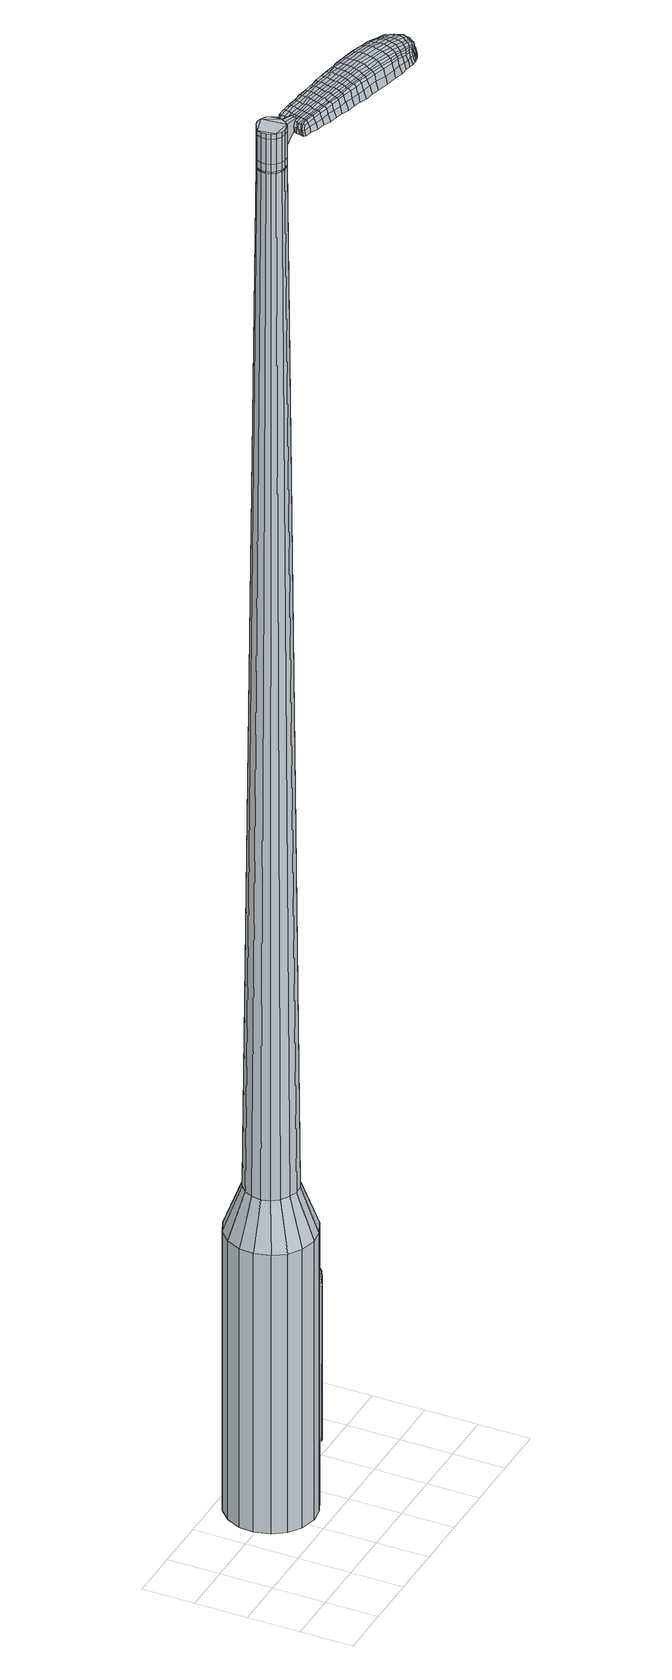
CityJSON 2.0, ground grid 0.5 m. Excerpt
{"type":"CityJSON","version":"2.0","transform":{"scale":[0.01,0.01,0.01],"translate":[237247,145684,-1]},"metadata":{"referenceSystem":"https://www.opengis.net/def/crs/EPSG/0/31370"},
"CityObjects":{
"object1":{"type":"GenericCityObject","attributes":{"cluster":717,"mean_distance_to_centroid":0.163,"new_centroid_x":237248.1,"new_centroid_y":145685.04,"mean_distance_to_camera":21.87,"H1":7.62,"H2":7.63,"Z_final":117.32,"cluster2":-1,"proj_x":237247.16,"proj_y":145688.58,"id_line":38263,"bearing_l":75.04,"distance":3.66,"orientation":"right","G_obj":345.04},"geometry":[{"type":"MultiSurface","lod":"2","boundaries":[[[0,1,2,3]],[[1,4,5,2]],[[4,6,7,5]],[[6,8,9,7]],[[8,10,11,9]],[[10,12,13,11]],[[12,14,15,13]],[[14,16,17,15]],[[16,18,19,17]],[[18,20,21,19]],[[20,22,23,21]],[[22,24,25,23]],[[24,26,27,25]],[[26,28,29,27]],[[28,30,31,29]],[[30,32,33,31]],[[32,34,35,33]],[[34,0,3,35]],[[36,37,38,39]],[[38,40,41,42]],[[41,43,42]],[[42,44,45,46]],[[45,47,46]],[[46,48,49,50]],[[49,51,50]],[[42,46,50,38]],[[50,52,39,38]],[[53,36,39]],[[2,5,7,35]],[[7,9,11,15]],[[11,13,15]],[[15,17,19,23]],[[19,21,23]],[[23,25,27,31]],[[27,29,31]],[[15,23,31,7]],[[31,33,35,7]],[[3,2,35]],[[1,0,54,55]],[[0,34,56,54]],[[34,32,57,56]],[[32,30,58,57]],[[30,28,59,58]],[[28,26,60,59]],[[26,24,61,60]],[[24,22,62,61]],[[22,20,63,62]],[[20,18,64,63]],[[18,16,65,64]],[[16,14,66,65]],[[14,12,67,66]],[[12,10,68,67]],[[10,8,69,68]],[[8,6,70,69]],[[6,4,71,70]],[[4,1,55,71]],[[55,54,72,73]],[[54,56,74,72]],[[56,57,75,74]],[[57,58,76,75]],[[58,59,77,76]],[[59,60,78,77]],[[60,61,79,78]],[[61,62,80,79]],[[62,63,81,80]],[[63,64,82,81]],[[64,65,83,82]],[[65,66,84,83]],[[66,67,85,84]],[[67,68,86,85]],[[68,69,87,86]],[[69,70,88,87]],[[70,71,89,88]],[[71,55,73,89]],[[72,90,91,73]],[[92,93,90,72]],[[75,94,93,92]],[[95,96,94,75]],[[97,98,96,95]],[[99,100,98,97]],[[79,101,100,99]],[[80,102,101,79]],[[103,104,102,80]],[[105,106,104,103]],[[83,107,106,105]],[[108,109,107,83]],[[85,110,109,108]],[[111,112,110,85]],[[113,114,112,111]],[[115,116,114,113]],[[117,118,116,115]],[[73,91,118,117]],[[119,120,121,122]],[[123,119,122,124]],[[125,123,124,126]],[[127,125,126,128]],[[129,127,128,130]],[[131,129,130,132]],[[133,131,132,134]],[[135,133,134,136]],[[137,135,136,138]],[[139,137,138,140]],[[141,139,140,142]],[[143,141,142,144]],[[145,143,144,146]],[[147,145,146,148]],[[149,147,148,150]],[[151,149,150,152]],[[74,92,72]],[[74,75,92]],[[76,95,75]],[[76,77,97,95]],[[77,78,99,97]],[[78,79,99]],[[81,103,80]],[[81,82,105,103]],[[82,83,105]],[[84,108,83]],[[84,85,108]],[[86,111,85]],[[86,87,113,111]],[[87,88,115,113]],[[88,89,117,115]],[[89,73,117]],[[153,118,91]],[[153,154,116,118]],[[154,155,114,116]],[[155,156,112,114]],[[156,110,112]],[[157,109,110]],[[157,107,109]],[[158,106,107]],[[158,159,104,106]],[[159,102,104]],[[160,100,101]],[[160,161,98,100]],[[161,162,96,98]],[[162,94,96]],[[163,93,94]],[[163,90,93]],[[39,52,151,164]],[[91,90,165,152]],[[53,39,164,120]],[[90,163,121,165]],[[36,53,120,119]],[[163,94,122,121]],[[37,36,119,123]],[[94,162,124,122]],[[38,37,123,125]],[[162,161,126,124]],[[40,38,125,127]],[[161,160,128,126]],[[41,40,127,129]],[[160,101,130,128]],[[43,41,129,131]],[[101,102,132,130]],[[42,43,131,133]],[[102,159,134,132]],[[44,42,133,135]],[[159,158,136,134]],[[45,44,135,137]],[[158,107,138,136]],[[47,45,137,139]],[[107,157,140,138]],[[46,47,139,141]],[[157,110,142,140]],[[48,46,141,143]],[[110,156,144,142]],[[49,48,143,145]],[[156,155,146,144]],[[51,49,145,147]],[[155,154,148,146]],[[50,51,147,149]],[[154,153,150,148]],[[52,50,149,151]],[[153,91,152,150]],[[151,152,166,167]],[[152,165,168,166]],[[165,121,169,168]],[[121,120,170,169]],[[120,164,171,170]],[[164,151,167,171]],[[172,173,174,175]],[[176,172,175,177]],[[172,176,178,179]],[[173,172,179,180]],[[181,182,183,184]],[[185,181,184,186]],[[181,185,187,188]],[[182,181,188,189]],[[190,191,192,193]],[[194,190,193,195]],[[190,194,196,197]],[[191,190,197,198]],[[199,200,201,202]],[[203,199,202,204]],[[199,203,205,206]],[[200,199,206,207]],[[208,209,210,211]],[[212,208,211,213]],[[208,212,214,215]],[[209,208,215,216]],[[217,218,219,220]],[[221,217,220,222]],[[217,221,223,224]],[[218,217,224,225]],[[226,227,228,229]],[[218,226,229,219]],[[226,218,225,230]],[[227,226,230,231]],[[232,233,234,235]],[[227,232,235,228]],[[232,227,231,236]],[[233,232,236,237]],[[238,176,177,239]],[[233,238,239,234]],[[238,233,237,240]],[[176,238,240,178]],[[241,242,243,244]],[[245,241,244,246]],[[241,245,247,248]],[[242,241,248,249]],[[250,251,252,253]],[[242,250,253,243]],[[250,242,249,254]],[[251,250,254,255]],[[256,257,258,259]],[[251,256,259,252]],[[256,251,255,260]],[[257,256,260,261]],[[262,263,264,265]],[[257,262,265,258]],[[262,257,261,266]],[[263,262,266,267]],[[268,173,180,269]],[[263,268,269,264]],[[268,263,267,270]],[[173,268,270,174]],[[271,272,273,274]],[[275,271,274,276]],[[271,275,277,278]],[[272,271,278,279]],[[280,281,282,283]],[[272,280,283,273]],[[280,272,279,284]],[[281,280,284,285]],[[286,287,288,289]],[[281,286,289,282]],[[286,281,285,290]],[[287,286,290,291]],[[292,185,186,293]],[[287,292,293,288]],[[292,287,291,294]],[[185,292,294,187]],[[295,296,297,298]],[[299,295,298,300]],[[295,299,301,302]],[[296,295,302,303]],[[304,305,306,307]],[[296,304,307,297]],[[304,296,303,308]],[[305,304,308,309]],[[310,311,312,313]],[[305,310,313,306]],[[310,305,309,314]],[[311,310,314,315]],[[316,317,318,319]],[[311,316,319,312]],[[316,311,315,320]],[[317,316,320,321]],[[322,182,189,323]],[[317,322,323,318]],[[322,317,321,324]],[[182,322,324,183]],[[325,211,210,326]],[[327,325,326,328]],[[325,327,329,330]],[[211,325,330,213]],[[331,327,328,332]],[[333,331,332,334]],[[331,333,335,336]],[[327,331,336,329]],[[337,333,334,338]],[[339,337,338,340]],[[337,339,341,342]],[[333,337,342,335]],[[343,339,340,344]],[[345,343,344,346]],[[343,345,347,348]],[[339,343,348,341]],[[349,345,346,350]],[[200,349,350,201]],[[349,200,207,351]],[[345,349,351,347]],[[352,353,198,197]],[[354,352,197,196]],[[352,354,355,356]],[[353,352,356,357]],[[358,359,357,356]],[[360,358,356,355]],[[358,360,361,362]],[[359,358,362,363]],[[364,365,363,362]],[[366,364,362,361]],[[364,366,367,368]],[[365,364,368,369]],[[370,371,369,368]],[[372,370,368,367]],[[370,372,205,203]],[[371,370,203,204]],[[373,374,375,376]],[[275,373,376,277]],[[373,275,276,377]],[[374,373,377,378]],[[379,194,195,380]],[[374,379,380,375]],[[379,374,378,381]],[[194,379,381,196]],[[382,383,384,385]],[[221,382,385,223]],[[382,221,222,386]],[[383,382,386,387]],[[388,389,390,391]],[[383,388,391,384]],[[388,383,387,392]],[[389,388,392,393]],[[394,191,198,395]],[[389,394,395,390]],[[394,389,393,396]],[[191,394,396,192]],[[397,398,399,400]],[[179,397,400,180]],[[397,179,178,401]],[[398,397,401,402]],[[403,404,405,406]],[[398,403,406,399]],[[403,398,402,407]],[[404,403,407,408]],[[409,202,201,410]],[[404,409,410,405]],[[409,404,408,411]],[[202,409,411,204]],[[412,413,414,415]],[[184,412,415,186]],[[412,184,183,416]],[[413,412,416,417]],[[418,206,205,419]],[[413,418,419,414]],[[418,413,417,420]],[[206,418,420,207]],[[421,422,423,424]],[[299,421,424,301]],[[421,299,300,425]],[[422,421,425,426]],[[427,212,213,428]],[[422,427,428,423]],[[427,422,426,429]],[[212,427,429,214]],[[430,431,432,433]],[[245,430,433,247]],[[430,245,246,434]],[[431,430,434,435]],[[436,437,438,439]],[[431,436,439,432]],[[436,431,435,440]],[[437,436,440,441]],[[442,209,216,443]],[[437,442,443,438]],[[442,437,441,444]],[[209,442,444,210]],[[445,446,435,434]],[[244,445,434,246]],[[445,244,243,447]],[[446,445,447,448]],[[449,450,441,440]],[[446,449,440,435]],[[449,446,448,451]],[[450,449,451,452]],[[453,326,210,444]],[[450,453,444,441]],[[453,450,452,454]],[[326,453,454,328]],[[455,456,457,458]],[[302,455,458,303]],[[455,302,301,424]],[[456,455,424,423]],[[459,330,329,460]],[[456,459,460,457]],[[459,456,423,428]],[[330,459,428,213]],[[461,462,448,447]],[[253,461,447,243]],[[461,253,252,463]],[[462,461,463,464]],[[465,466,452,451]],[[462,465,451,448]],[[465,462,464,467]],[[466,465,467,468]],[[469,332,328,454]],[[466,469,454,452]],[[469,466,468,470]],[[332,469,470,334]],[[471,472,473,474]],[[308,471,474,309]],[[471,308,303,458]],[[472,471,458,457]],[[475,336,335,476]],[[472,475,476,473]],[[475,472,457,460]],[[336,475,460,329]],[[477,478,464,463]],[[259,477,463,252]],[[477,259,258,479]],[[478,477,479,480]],[[481,482,468,467]],[[478,481,467,464]],[[481,478,480,483]],[[482,481,483,484]],[[485,338,334,470]],[[482,485,470,468]],[[485,482,484,486]],[[338,485,486,340]],[[487,488,489,490]],[[314,487,490,315]],[[487,314,309,474]],[[488,487,474,473]],[[491,342,341,492]],[[488,491,492,489]],[[491,488,473,476]],[[342,491,476,335]],[[493,494,480,479]],[[265,493,479,258]],[[493,265,264,495]],[[494,493,495,496]],[[497,498,484,483]],[[494,497,483,480]],[[497,494,496,499]],[[498,497,499,500]],[[501,344,340,486]],[[498,501,486,484]],[[501,498,500,502]],[[344,501,502,346]],[[503,504,505,506]],[[320,503,506,321]],[[503,320,315,490]],[[504,503,490,489]],[[507,348,347,508]],[[504,507,508,505]],[[507,504,489,492]],[[348,507,492,341]],[[509,510,496,495]],[[269,509,495,264]],[[509,269,180,400]],[[510,509,400,399]],[[511,512,500,499]],[[510,511,499,496]],[[511,510,399,406]],[[512,511,406,405]],[[513,350,346,502]],[[512,513,502,500]],[[513,512,405,410]],[[350,513,410,201]],[[514,515,417,416]],[[324,514,416,183]],[[514,324,321,506]],[[515,514,506,505]],[[516,351,207,420]],[[515,516,420,417]],[[516,515,505,508]],[[351,516,508,347]],[[517,518,378,377]],[[274,517,377,276]],[[517,274,273,519]],[[518,517,519,520]],[[521,354,196,381]],[[518,521,381,378]],[[521,518,520,522]],[[354,521,522,355]],[[523,524,525,526]],[[224,523,526,225]],[[523,224,223,385]],[[524,523,385,384]],[[527,528,529,530]],[[524,527,530,525]],[[527,524,384,391]],[[528,527,391,390]],[[531,353,357,532]],[[528,531,532,529]],[[531,528,390,395]],[[353,531,395,198]],[[533,534,520,519]],[[283,533,519,273]],[[533,283,282,535]],[[534,533,535,536]],[[537,360,355,522]],[[534,537,522,520]],[[537,534,536,538]],[[360,537,538,361]],[[539,540,541,542]],[[230,539,542,231]],[[539,230,225,526]],[[540,539,526,525]],[[543,544,545,546]],[[540,543,546,541]],[[543,540,525,530]],[[544,543,530,529]],[[547,359,363,548]],[[544,547,548,545]],[[547,544,529,532]],[[359,547,532,357]],[[549,550,536,535]],[[289,549,535,282]],[[549,289,288,551]],[[550,549,551,552]],[[553,366,361,538]],[[550,553,538,536]],[[553,550,552,554]],[[366,553,554,367]],[[555,556,557,558]],[[236,555,558,237]],[[555,236,231,542]],[[556,555,542,541]],[[559,560,561,562]],[[556,559,562,557]],[[559,556,541,546]],[[560,559,546,545]],[[563,365,369,564]],[[560,563,564,561]],[[563,560,545,548]],[[365,563,548,363]],[[565,566,552,551]],[[293,565,551,288]],[[565,293,186,415]],[[566,565,415,414]],[[567,372,367,554]],[[566,567,554,552]],[[567,566,414,419]],[[372,567,419,205]],[[568,569,402,401]],[[240,568,401,178]],[[568,240,237,558]],[[569,568,558,557]],[[570,571,408,407]],[[569,570,407,402]],[[570,569,557,562]],[[571,570,562,561]],[[572,371,204,411]],[[571,572,411,408]],[[572,571,561,564]],[[371,572,564,369]],[[573,574,575,576]],[[576,575,577,578]],[[579,577,575,580]],[[580,575,574,581]],[[582,583,584,585]],[[585,584,586,587]],[[588,586,584,589]],[[589,584,583,590]],[[591,592,593,594]],[[594,593,595,596]],[[597,595,593,598]],[[598,593,592,599]],[[600,601,602,603]],[[603,602,604,605]],[[606,604,602,607]],[[607,602,601,608]],[[609,610,611,612]],[[612,611,613,614]],[[615,613,611,616]],[[616,611,610,617]],[[618,619,620,621]],[[621,620,622,623]],[[624,622,620,625]],[[625,620,619,626]],[[627,628,629,630]],[[630,629,619,618]],[[626,619,629,631]],[[631,629,628,632]],[[633,634,635,636]],[[636,635,628,627]],[[632,628,635,637]],[[637,635,634,638]],[[578,577,639,640]],[[640,639,634,633]],[[638,634,639,641]],[[641,639,577,579]],[[642,643,644,645]],[[645,644,646,647]],[[648,646,644,649]],[[649,644,643,650]],[[651,652,653,654]],[[654,653,643,642]],[[650,643,653,655]],[[655,653,652,656]],[[657,658,659,660]],[[660,659,652,651]],[[656,652,659,661]],[[661,659,658,662]],[[663,664,665,666]],[[666,665,658,657]],[[662,658,665,667]],[[667,665,664,668]],[[581,574,669,670]],[[670,669,664,663]],[[668,664,669,671]],[[671,669,574,573]],[[672,673,674,675]],[[675,674,676,677]],[[678,676,674,679]],[[679,674,673,680]],[[681,682,683,684]],[[684,683,673,672]],[[680,673,683,685]],[[685,683,682,686]],[[687,688,689,690]],[[690,689,682,681]],[[686,682,689,691]],[[691,689,688,692]],[[587,586,693,694]],[[694,693,688,687]],[[692,688,693,695]],[[695,693,586,588]],[[696,697,698,699]],[[699,698,700,701]],[[702,700,698,703]],[[703,698,697,704]],[[705,706,707,708]],[[708,707,697,696]],[[704,697,707,709]],[[709,707,706,710]],[[711,712,713,714]],[[714,713,706,705]],[[710,706,713,715]],[[715,713,712,716]],[[717,718,719,720]],[[720,719,712,711]],[[716,712,719,721]],[[721,719,718,722]],[[590,583,723,724]],[[724,723,718,717]],[[722,718,723,725]],[[725,723,583,582]],[[609,612,726,727]],[[727,726,728,729]],[[730,728,726,731]],[[731,726,612,614]],[[729,728,732,733]],[[733,732,734,735]],[[736,734,732,737]],[[737,732,728,730]],[[735,734,738,739]],[[739,738,740,741]],[[742,740,738,743]],[[743,738,734,736]],[[741,740,744,745]],[[745,744,746,747]],[[748,746,744,749]],[[749,744,740,742]],[[747,746,750,751]],[[751,750,601,600]],[[608,601,750,752]],[[752,750,746,748]],[[599,753,754,598]],[[598,754,755,597]],[[756,755,754,757]],[[757,754,753,758]],[[758,759,760,757]],[[757,760,761,756]],[[762,761,760,763]],[[763,760,759,764]],[[764,765,766,763]],[[763,766,767,762]],[[768,767,766,769]],[[769,766,765,770]],[[770,771,772,769]],[[769,772,773,768]],[[606,773,772,604]],[[604,772,771,605]],[[774,775,776,777]],[[777,776,676,678]],[[677,676,776,778]],[[778,776,775,779]],[[596,595,780,781]],[[781,780,775,774]],[[779,775,780,782]],[[782,780,595,597]],[[783,784,785,786]],[[786,785,622,624]],[[623,622,785,787]],[[787,785,784,788]],[[789,790,791,792]],[[792,791,784,783]],[[788,784,791,793]],[[793,791,790,794]],[[599,592,795,796]],[[796,795,790,789]],[[794,790,795,797]],[[797,795,592,591]],[[798,799,800,801]],[[801,800,580,581]],[[579,580,800,802]],[[802,800,799,803]],[[804,805,806,807]],[[807,806,799,798]],[[803,799,806,808]],[[808,806,805,809]],[[600,603,810,811]],[[811,810,805,804]],[[809,805,810,812]],[[812,810,603,605]],[[813,814,815,816]],[[816,815,585,587]],[[582,585,815,817]],[[817,815,814,818]],[[606,607,819,820]],[[820,819,814,813]],[[818,814,819,821]],[[821,819,607,608]],[[822,823,700,824]],[[824,700,702]],[[701,700,823,825]],[[614,613,826,827]],[[827,826,823,822]],[[825,823,826,828]],[[828,826,613,615]],[[829,830,831,648]],[[831,646,648]],[[647,646,831,832]],[[832,831,830,833]],[[834,835,836,837]],[[837,836,830,829]],[[833,830,836,838]],[[838,836,835,839]],[[617,610,840,841]],[[841,840,835,834]],[[839,835,840,842]],[[842,840,610,609]],[[833,843,844,832]],[[832,844,645,647]],[[642,645,844,845]],[[845,844,843,846]],[[839,847,848,838]],[[838,848,843,833]],[[846,843,848,849]],[[849,848,847,850]],[[609,727,851,842]],[[842,851,847,839]],[[850,847,851,852]],[[852,851,727,729]],[[853,854,855,856]],[[856,855,703,704]],[[702,703,855,824]],[[824,855,854,822]],[[730,731,857,858]],[[858,857,854,853]],[[822,854,857,827]],[[827,857,731,614]],[[846,859,860,845]],[[845,860,654,642]],[[651,654,860,861]],[[861,860,859,862]],[[850,863,864,849]],[[849,864,859,846]],[[862,859,864,865]],[[865,864,863,866]],[[729,733,867,852]],[[852,867,863,850]],[[866,863,867,868]],[[868,867,733,735]],[[869,870,871,872]],[[872,871,709,710]],[[704,709,871,856]],[[856,871,870,853]],[[736,737,873,874]],[[874,873,870,869]],[[853,870,873,858]],[[858,873,737,730]],[[862,875,861]],[[861,875,660,651]],[[657,660,875,876]],[[876,875,877]],[[866,878,879,865]],[[865,879,875,862]],[[877,875,879,880]],[[880,879,878,881]],[[735,739,882,868]],[[868,882,878,866]],[[881,878,882,883]],[[883,882,739,741]],[[884,885,886,887]],[[887,886,715,716]],[[710,715,886,872]],[[872,886,885,869]],[[742,743,888,889]],[[889,888,885,884]],[[869,885,888,874]],[[874,888,743,736]],[[877,890,891,876]],[[876,891,666,657]],[[663,666,891,892]],[[892,891,890,893]],[[881,894,895,880]],[[880,895,890,877]],[[893,890,895,896]],[[896,895,894,897]],[[741,745,898,883]],[[883,898,894,881]],[[897,894,898,899]],[[899,898,745,747]],[[900,901,902,903]],[[903,902,721,722]],[[716,721,902,887]],[[887,902,901,884]],[[748,749,904,905]],[[905,904,901,900]],[[884,901,904,889]],[[889,904,749,742]],[[893,906,907,892]],[[892,907,670,663]],[[581,670,907,801]],[[801,907,906,798]],[[897,908,909,896]],[[896,909,906,893]],[[798,906,909,807]],[[807,909,908,804]],[[747,751,910,899]],[[899,910,908,897]],[[804,908,910,811]],[[811,910,751,600]],[[818,911,912,817]],[[817,912,725,582]],[[722,725,912,903]],[[903,912,911,900]],[[608,752,913,821]],[[821,913,911,818]],[[900,911,913,905]],[[905,913,752,748]],[[779,914,915,778]],[[778,915,675,677]],[[672,675,915,916]],[[916,915,914,917]],[[597,755,918,782]],[[782,918,914,779]],[[917,914,918,919]],[[919,918,755,756]],[[920,921,922,923]],[[923,922,625,626]],[[624,625,922,786]],[[786,922,921,783]],[[924,925,926,927]],[[927,926,921,920]],[[783,921,926,792]],[[792,926,925,789]],[[758,753,928,929]],[[929,928,925,924]],[[789,925,928,796]],[[796,928,753,599]],[[917,930,931,916]],[[916,931,684,672]],[[681,684,931,932]],[[932,931,930,933]],[[756,761,934,919]],[[919,934,930,917]],[[933,930,934,935]],[[935,934,761,762]],[[936,937,938,939]],[[939,938,631,632]],[[626,631,938,923]],[[923,938,937,920]],[[940,941,942,943]],[[943,942,937,936]],[[920,937,942,927]],[[927,942,941,924]],[[764,759,944,945]],[[945,944,941,940]],[[924,941,944,929]],[[929,944,759,758]],[[933,946,947,932]],[[932,947,690,681]],[[687,690,947,948]],[[948,947,946,949]],[[762,767,950,935]],[[935,950,946,933]],[[949,946,950,951]],[[951,950,767,768]],[[952,953,954,955]],[[955,954,637,638]],[[632,637,954,939]],[[939,954,953,936]],[[956,957,958,959]],[[959,958,953,952]],[[936,953,958,943]],[[943,958,957,940]],[[770,765,960,961]],[[961,960,957,956]],[[940,957,960,945]],[[945,960,765,764]],[[949,962,963,948]],[[948,963,694,687]],[[587,694,963,816]],[[816,963,962,813]],[[768,773,964,951]],[[951,964,962,949]],[[813,962,964,820]],[[820,964,773,606]],[[803,965,966,802]],[[802,966,641,579]],[[638,641,966,955]],[[955,966,965,952]],[[809,967,968,808]],[[808,968,965,803]],[[952,965,968,959]],[[959,968,967,956]],[[605,771,969,812]],[[812,969,967,809]],[[956,967,969,961]],[[961,969,771,770]],[[573,576,175,174]],[[576,578,177,175]],[[588,589,188,187]],[[589,590,189,188]],[[591,594,193,192]],[[594,596,195,193]],[[615,616,215,214]],[[616,617,216,215]],[[618,621,220,219]],[[621,623,222,220]],[[627,630,229,228]],[[630,618,219,229]],[[633,636,235,234]],[[636,627,228,235]],[[578,640,239,177]],[[640,633,234,239]],[[648,649,248,247]],[[649,650,249,248]],[[650,655,254,249]],[[655,656,255,254]],[[656,661,260,255]],[[661,662,261,260]],[[662,667,266,261]],[[667,668,267,266]],[[668,671,270,267]],[[671,573,174,270]],[[678,679,278,277]],[[679,680,279,278]],[[680,685,284,279]],[[685,686,285,284]],[[686,691,290,285]],[[691,692,291,290]],[[692,695,294,291]],[[695,588,187,294]],[[696,699,298,297]],[[699,701,300,298]],[[705,708,307,306]],[[708,696,297,307]],[[711,714,313,312]],[[714,705,306,313]],[[717,720,319,318]],[[720,711,312,319]],[[590,724,323,189]],[[724,717,318,323]],[[774,777,376,375]],[[777,678,277,376]],[[596,781,380,195]],[[781,774,375,380]],[[623,787,386,222]],[[787,788,387,386]],[[788,793,392,387]],[[793,794,393,392]],[[794,797,396,393]],[[797,591,192,396]],[[701,425,300]],[[701,825,426,425]],[[825,828,429,426]],[[828,615,214,429]],[[829,648,433,432]],[[648,247,433]],[[834,837,439,438]],[[837,829,432,439]],[[617,841,443,216]],[[841,834,438,443]],[[970,971,972,973]],[[974,975,973,972]],[[976,977,978,979]],[[980,981,982,983]],[[971,984,985,972]],[[986,974,972,985]],[[987,976,979,988]],[[989,990,981,980]],[[984,991,992,985]],[[992,993,986,985]],[[994,987,988,995]],[[996,990,989,997]],[[991,998,999,992]],[[999,1000,993,992]],[[1001,994,995,1002]],[[1003,996,997,1004]],[[1005,1006,1007,1008]],[[1009,1010,1006,1005]],[[1009,1011,1012,1010]],[[1011,1013,1014,1012]],[[1015,1016,1017,1018]],[[1019,1020,1016,1015]],[[1021,1022,1020,1019]],[[1023,1024,1022,1021]],[[1018,1007,1006,1015]],[[1015,1006,1010,1019]],[[1010,1012,1021,1019]],[[1012,1014,1023,1021]],[[979,978,975,974]],[[988,979,974,986]],[[993,995,988,986]],[[1000,1002,995,993]],[[980,983,977,976]],[[989,980,976,987]],[[997,989,987,994]],[[1004,997,994,1001]],[[981,1005,1008,982]],[[990,1009,1005,981]],[[1011,1009,990,996]],[[1013,1011,996,1003]],[[1025,1026,1027,1028]],[[1027,1029,1030,1031]],[[1027,1031,1032,1033]],[[1027,1033,1028]],[[1034,1025,1028,1035]],[[1036,1035,1028,1037]],[[1038,1037,1028]],[[1039,1027,1026,1040]],[[1041,1039,1040,1042]],[[1043,1041,1042,1044]],[[1045,1043,1044,1046]],[[1047,1045,1046,1048]],[[1048,1049,1050,1051]],[[1048,1051,1052,1053]],[[1048,1053,1054,1055]],[[1054,1056,1057,1058]],[[1054,1058,1059,1060]],[[1054,1060,1055]],[[1048,1055,1047]],[[1061,1062,1026,1025]],[[1063,1064,1029,1027]],[[1065,1066,1038,1028]],[[1062,1067,1040,1026]],[[1068,1063,1027,1039]],[[1067,1069,1042,1040]],[[1070,1068,1039,1041]],[[1069,1071,1044,1042]],[[1072,1070,1041,1043]],[[1071,1073,1046,1044]],[[1074,1072,1043,1045]],[[1073,1075,1048,1046]],[[1076,1074,1045,1047]],[[1075,1077,1049,1048]],[[1078,1079,1056,1054]],[[1080,1076,1047,1055]],[[1050,1049,1077,1081]],[[1051,1050,1081,1082]],[[1052,1051,1082,1083]],[[1053,1052,1083,1084]],[[1054,1053,1084,1078]],[[1085,1061,1025,1034]],[[1086,1085,1034,1035]],[[1087,1086,1035,1036]],[[1088,1087,1036,1037]],[[1066,1088,1037,1038]],[[1030,1029,1064,1089]],[[1057,1056,1079,1090]],[[1031,1030,1089,1091]],[[1032,1031,1091,1092]],[[1033,1032,1092,1093]],[[1028,1033,1093,1065]],[[1058,1057,1090,1094]],[[1059,1058,1094,1095]],[[1060,1059,1095,1096]],[[1055,1060,1096,1080]]]}]}
},
"vertices":[
[153,94,384],[147,81,384],[147,81,96],[153,94,96],[137,71,384],[137,71,96],[123,65,384],[123,65,96],[109,63,384],[109,63,96],[94,67,384],[94,67,96],[82,75,384],[82,75,96],[74,87,384],[74,87,96],[70,102,384],[70,102,96],[71,116,384],[71,116,96],[78,130,384],[78,130,96],[88,140,384],[88,140,96],[101,146,384],[101,146,96],[116,148,384],[116,148,96],[130,144,384],[130,144,96],[142,135,384],[142,135,96],[151,123,384],[151,123,96],[154,109,384],[154,109,96],[124,111,1524],[122,115,1524],[118,118,1524],[125,102,1524],[113,119,1524],[109,118,1524],[101,113,1524],[105,116,1524],[99,109,1524],[99,104,1524],[103,96,1524],[100,100,1524],[107,93,1524],[111,92,1524],[120,94,1524],[116,92,1524],[123,98,1524],[126,107,1524],[137,99,429],[133,91,429],[137,108,429],[135,116,429],[130,123,429],[123,128,429],[114,130,429],[106,130,429],[98,126,429],[92,120,429],[88,112,429],[87,103,429],[89,95,429],[94,88,429],[102,83,429],[110,80,429],[119,81,429],[127,85,429],[125,102,1483],[123,98,1483],[126,107,1483],[124,111,1483],[122,115,1483],[118,118,1483],[113,119,1483],[109,118,1483],[105,116,1483],[101,113,1483],[99,109,1483],[99,104,1483],[100,100,1483],[103,96,1483],[107,93,1483],[111,92,1483],[116,92,1483],[120,94,1483],[125,102,1485],[123,98,1485],[125,107,1483],[125,107,1485],[124,111,1485],[121,114,1483],[121,114,1485],[118,117,1483],[118,117,1485],[113,118,1483],[113,118,1485],[109,118,1485],[105,116,1485],[102,113,1483],[102,113,1485],[100,109,1483],[100,109,1485],[99,104,1485],[101,100,1483],[101,100,1485],[103,96,1485],[107,94,1483],[107,94,1485],[111,93,1483],[111,93,1485],[116,93,1483],[116,93,1485],[120,95,1483],[120,95,1485],[124,111,1519],[126,107,1519],[126,107,1493],[124,111,1493],[122,115,1519],[122,115,1493],[118,118,1519],[118,118,1493],[113,119,1519],[113,119,1493],[109,118,1519],[109,118,1493],[105,116,1519],[105,116,1493],[101,113,1519],[101,113,1493],[99,109,1519],[99,109,1493],[99,104,1519],[99,104,1493],[100,100,1519],[100,100,1493],[103,96,1519],[103,96,1493],[107,93,1519],[107,93,1493],[111,92,1519],[111,92,1493],[116,92,1519],[116,92,1493],[120,94,1519],[120,94,1493],[123,98,1519],[123,98,1493],[120,94,1485],[116,92,1485],[111,92,1485],[107,93,1485],[100,100,1485],[99,109,1485],[101,113,1485],[113,119,1485],[118,118,1485],[122,115,1485],[126,107,1485],[125,102,1519],[125,102,1493],[142,94,1513],[142,94,1518],[143,97,1513],[144,100,1513],[144,100,1518],[143,97,1518],[210,59,1519],[203,61,1518],[204,59,1509],[211,57,1510],[218,57,1519],[219,55,1510],[218,58,1526],[209,61,1525],[203,63,1525],[220,96,1519],[213,98,1518],[212,97,1525],[219,95,1525],[228,94,1519],[227,93,1526],[230,95,1510],[222,97,1510],[215,99,1509],[286,60,1519],[285,57,1519],[286,57,1513],[287,60,1513],[286,65,1519],[287,64,1513],[285,65,1524],[285,61,1524],[284,57,1524],[215,79,1530],[208,81,1529],[207,78,1529],[214,76,1530],[224,77,1531],[223,74,1531],[225,81,1530],[216,83,1530],[209,85,1529],[137,100,1512],[136,97,1512],[137,97,1517],[138,100,1517],[138,103,1512],[139,102,1517],[138,103,1506],[138,100,1506],[137,97,1506],[267,45,1519],[264,46,1519],[265,44,1512],[268,44,1512],[270,45,1518],[270,44,1512],[269,46,1522],[267,46,1523],[264,47,1524],[259,46,1519],[254,47,1519],[255,46,1512],[260,45,1512],[259,48,1524],[254,49,1525],[248,49,1519],[240,50,1519],[241,49,1511],[249,47,1511],[248,50,1526],[240,52,1526],[229,53,1519],[230,52,1510],[229,55,1526],[140,82,1513],[147,80,1513],[146,81,1518],[139,83,1517],[134,84,1512],[136,85,1516],[135,83,1506],[140,81,1507],[147,78,1507],[154,77,1514],[161,75,1515],[161,76,1520],[154,79,1519],[155,76,1507],[162,73,1507],[168,73,1515],[175,70,1516],[175,72,1522],[168,74,1521],[169,71,1508],[176,69,1508],[182,68,1517],[189,66,1517],[189,67,1524],[182,70,1523],[183,66,1508],[190,64,1509],[196,63,1518],[196,65,1524],[197,62,1509],[277,79,1519],[274,81,1519],[274,80,1524],[277,78,1523],[280,78,1518],[279,78,1522],[281,79,1512],[279,80,1512],[276,82,1512],[270,82,1519],[264,84,1519],[263,83,1525],[269,81,1524],[271,83,1512],[266,85,1512],[259,86,1519],[251,88,1519],[250,87,1526],[258,85,1526],[260,87,1511],[253,89,1511],[240,91,1519],[239,90,1526],[241,92,1510],[148,111,1513],[155,110,1513],[156,111,1507],[149,112,1507],[142,112,1512],[143,113,1506],[143,111,1516],[147,111,1517],[154,109,1518],[162,108,1514],[170,107,1515],[171,108,1507],[164,109,1507],[161,107,1519],[169,106,1520],[177,105,1515],[184,104,1516],[186,105,1508],[179,106,1508],[176,104,1521],[183,103,1522],[192,102,1517],[199,101,1517],[200,102,1509],[193,103,1508],[190,101,1523],[198,100,1524],[206,99,1518],[208,100,1509],[205,98,1524],[143,98,1519],[142,96,1519],[150,96,1520],[150,94,1520],[151,99,1520],[144,101,1519],[158,94,1522],[157,92,1522],[165,93,1523],[164,90,1523],[166,96,1523],[158,97,1521],[172,91,1524],[171,88,1524],[179,89,1525],[178,86,1525],[180,92,1525],[173,94,1524],[186,87,1526],[185,84,1526],[193,85,1527],[193,82,1527],[194,88,1527],[187,90,1526],[201,83,1528],[200,80,1528],[201,87,1528],[282,62,1527],[281,58,1527],[282,66,1526],[278,67,1527],[278,63,1528],[277,59,1528],[271,64,1529],[270,61,1529],[272,69,1528],[265,70,1530],[264,66,1530],[263,63,1530],[257,68,1531],[256,65,1531],[258,72,1530],[249,75,1531],[248,71,1531],[247,67,1531],[236,74,1531],[235,70,1531],[237,78,1531],[281,77,1518],[283,74,1519],[284,75,1513],[282,78,1513],[280,76,1523],[282,74,1523],[285,70,1519],[286,70,1513],[283,70,1524],[272,45,1518],[275,46,1518],[274,47,1523],[271,47,1523],[273,44,1513],[275,45,1513],[278,48,1519],[281,51,1519],[280,51,1524],[277,49,1523],[279,47,1513],[282,50,1513],[284,53,1519],[282,54,1524],[284,53,1513],[209,62,1528],[210,64,1528],[203,66,1528],[203,65,1527],[218,60,1528],[219,62,1529],[211,67,1529],[212,70,1530],[205,72,1529],[204,69,1528],[220,64,1529],[221,67,1530],[213,73,1530],[206,75,1529],[222,70,1531],[218,94,1528],[218,91,1529],[226,89,1529],[227,92,1528],[211,95,1527],[211,93,1528],[217,87,1529],[225,85,1530],[210,89,1528],[140,112,1512],[139,110,1512],[140,109,1517],[141,111,1517],[141,112,1506],[140,110,1506],[139,106,1512],[140,106,1517],[140,107,1506],[133,86,1512],[133,87,1512],[134,87,1506],[133,85,1506],[134,86,1517],[135,88,1517],[134,90,1512],[135,92,1512],[135,92,1506],[135,89,1506],[135,90,1517],[136,92,1517],[135,95,1512],[136,94,1506],[137,95,1517],[139,85,1519],[140,86,1519],[147,82,1520],[147,84,1520],[140,88,1519],[141,91,1519],[148,86,1520],[148,89,1520],[142,93,1519],[149,91,1520],[146,109,1519],[146,108,1519],[153,106,1520],[154,108,1520],[145,104,1519],[152,103,1520],[154,80,1521],[154,82,1521],[161,78,1522],[161,80,1522],[155,84,1521],[155,87,1521],[162,82,1522],[163,85,1523],[156,89,1522],[163,87,1523],[161,106,1521],[160,104,1521],[168,103,1522],[168,105,1522],[159,101,1521],[167,99,1522],[168,76,1523],[168,77,1523],[175,73,1524],[175,75,1524],[169,80,1523],[170,82,1524],[176,78,1525],[177,80,1525],[170,85,1524],[178,83,1525],[175,103,1523],[175,101,1523],[182,99,1524],[183,101,1524],[174,97,1524],[181,96,1525],[182,71,1525],[182,73,1525],[189,69,1526],[189,71,1526],[183,75,1526],[184,78,1526],[190,73,1527],[191,76,1527],[185,81,1526],[192,79,1527],[190,100,1525],[189,98,1525],[196,96,1526],[197,98,1526],[188,94,1526],[195,92,1527],[196,67,1527],[196,69,1527],[197,71,1527],[198,74,1528],[199,77,1528],[204,97,1527],[203,94,1527],[203,91,1528],[278,77,1525],[279,74,1525],[274,78,1526],[276,76,1526],[281,70,1526],[277,72,1527],[269,47,1525],[271,48,1525],[268,49,1526],[265,48,1525],[274,50,1525],[277,52,1526],[273,53,1527],[270,50,1526],[279,55,1526],[275,56,1527],[269,80,1526],[270,77,1527],[264,82,1527],[264,79,1528],[271,73,1528],[265,75,1529],[260,49,1526],[262,50,1527],[256,51,1528],[254,50,1527],[265,52,1527],[267,54,1528],[260,56,1529],[258,53,1528],[269,57,1528],[262,59,1530],[258,84,1528],[258,81,1529],[250,86,1528],[250,83,1529],[258,77,1529],[250,79,1530],[248,51,1528],[250,53,1528],[242,55,1529],[241,53,1528],[252,55,1529],[253,58,1530],[245,60,1530],[243,57,1530],[255,61,1530],[246,64,1531],[238,89,1529],[238,86,1529],[238,82,1530],[229,57,1528],[230,58,1529],[231,61,1530],[233,64,1530],[234,67,1531],[205,61,1509],[204,63,1518],[210,61,1518],[211,59,1509],[219,59,1519],[220,57,1510],[218,60,1525],[210,63,1525],[203,65,1525],[211,95,1525],[213,96,1518],[220,94,1518],[218,93,1525],[228,92,1519],[227,91,1525],[230,93,1510],[221,95,1509],[214,97,1509],[284,57,1513],[283,58,1519],[284,61,1519],[285,61,1513],[284,64,1519],[285,64,1513],[283,65,1524],[283,61,1524],[282,58,1524],[207,78,1528],[208,81,1528],[215,79,1529],[214,76,1529],[224,77,1529],[223,74,1529],[225,80,1529],[216,83,1529],[209,84,1528],[139,97,1516],[138,97,1512],[139,99,1512],[140,99,1516],[140,102,1512],[141,102,1516],[141,102,1506],[140,99,1506],[139,97,1506],[265,46,1512],[264,47,1519],[267,47,1518],[268,46,1512],[269,47,1518],[270,46,1512],[269,48,1522],[267,48,1523],[264,49,1523],[255,48,1512],[254,49,1519],[260,48,1519],[260,47,1512],[259,50,1524],[254,51,1525],[242,51,1511],[241,52,1519],[248,50,1519],[249,49,1511],[248,52,1525],[241,54,1526],[230,55,1519],[231,54,1510],[229,57,1526],[147,83,1518],[148,82,1513],[140,84,1513],[140,85,1517],[136,86,1512],[137,86,1515],[136,85,1506],[141,83,1506],[148,80,1507],[161,78,1520],[162,77,1514],[155,79,1514],[154,81,1519],[155,78,1507],[163,75,1507],[176,74,1522],[176,72,1516],[169,74,1515],[169,76,1521],[170,73,1508],[177,70,1508],[190,69,1523],[190,68,1517],[183,70,1516],[183,71,1522],[184,68,1508],[191,66,1508],[197,65,1517],[196,67,1524],[198,63,1509],[273,78,1523],[274,79,1519],[276,78,1518],[276,77,1523],[278,77,1518],[277,76,1522],[279,78,1512],[278,79,1512],[275,80,1512],[263,81,1525],[264,82,1519],[269,81,1519],[268,79,1524],[270,82,1512],[265,84,1512],[249,85,1526],[251,86,1519],[258,84,1519],[257,83,1525],[260,85,1511],[252,88,1511],[239,89,1519],[238,88,1526],[241,91,1510],[156,109,1507],[155,108,1513],[147,109,1513],[149,110,1506],[142,110,1512],[143,111,1506],[143,109,1515],[147,109,1517],[154,107,1518],[171,106,1507],[170,105,1514],[162,106,1514],[163,107,1507],[161,105,1519],[168,104,1520],[186,103,1508],[184,102,1516],[177,103,1515],[178,104,1508],[176,102,1521],[183,101,1522],[200,100,1508],[199,99,1517],[191,100,1516],[193,102,1508],[190,99,1522],[197,98,1523],[206,97,1517],[207,99,1509],[204,96,1524],[144,98,1518],[143,96,1518],[151,96,1519],[150,94,1519],[152,99,1519],[145,101,1518],[158,94,1520],[157,92,1520],[165,92,1521],[165,90,1521],[166,95,1521],[159,97,1520],[172,90,1523],[172,88,1523],[180,89,1524],[179,86,1524],[180,92,1524],[173,93,1523],[187,87,1525],[186,84,1525],[194,85,1526],[193,82,1526],[195,88,1526],[188,90,1525],[201,83,1527],[200,80,1527],[202,86,1527],[280,59,1526],[281,62,1526],[281,65,1525],[277,66,1526],[277,63,1526],[276,60,1526],[270,61,1528],[271,64,1528],[271,68,1527],[264,70,1528],[264,66,1529],[263,63,1529],[256,65,1530],[257,68,1530],[258,72,1529],[249,74,1530],[248,70,1530],[247,67,1530],[235,70,1530],[236,74,1530],[237,77,1530],[282,74,1513],[281,73,1518],[280,76,1518],[281,76,1512],[278,75,1523],[280,73,1523],[283,69,1519],[284,69,1513],[281,69,1523],[273,49,1523],[274,48,1518],[271,47,1518],[270,48,1523],[272,46,1512],[274,47,1512],[278,53,1523],[279,52,1519],[277,50,1519],[275,51,1523],[277,49,1513],[280,52,1513],[282,55,1519],[280,55,1524],[283,54,1513],[204,67,1527],[211,65,1527],[210,64,1527],[203,66,1526],[218,61,1527],[219,62,1528],[206,72,1528],[212,70,1528],[211,67,1528],[205,69,1527],[220,65,1528],[221,68,1529],[213,73,1529],[206,75,1528],[222,71,1529],[226,89,1528],[218,91,1527],[218,92,1527],[226,90,1527],[211,94,1526],[211,92,1527],[217,87,1528],[225,85,1528],[210,89,1527],[142,108,1516],[142,109,1512],[142,109,1516],[143,110,1506],[141,106,1512],[141,105,1516],[142,106,1506],[136,86,1506],[136,87,1512],[135,86,1512],[136,87,1516],[137,87,1516],[138,91,1506],[137,92,1512],[136,89,1512],[137,88,1506],[137,89,1516],[138,92,1516],[138,94,1512],[138,94,1506],[138,94,1516],[141,86,1518],[141,85,1518],[147,83,1519],[148,84,1519],[142,91,1518],[141,88,1518],[148,86,1519],[149,89,1519],[143,93,1518],[150,91,1519],[153,106,1519],[147,107,1518],[147,108,1518],[154,107,1519],[146,104,1518],[153,102,1519],[155,82,1520],[154,81,1520],[162,79,1521],[162,80,1521],[156,87,1520],[155,84,1520],[162,82,1521],[163,85,1521],[157,89,1520],[164,87,1521],[168,102,1521],[161,104,1520],[161,105,1520],[168,103,1521],[160,101,1520],[167,99,1521],[169,77,1522],[176,74,1523],[176,75,1523],[170,83,1522],[170,80,1522],[177,78,1523],[177,80,1524],[171,85,1523],[178,83,1524],[182,99,1523],[175,101,1522],[175,102,1522],[183,100,1523],[174,97,1522],[181,95,1523],[183,73,1524],[183,72,1524],[190,70,1525],[190,71,1525],[184,78,1525],[184,76,1524],[191,73,1525],[192,76,1526],[185,81,1525],[192,79,1526],[197,96,1525],[190,97,1524],[190,98,1524],[197,97,1525],[189,94,1524],[196,92,1525],[197,69,1526],[197,68,1526],[199,74,1527],[198,71,1526],[199,77,1527],[204,94,1526],[204,95,1526],[203,90,1526],[278,74,1524],[276,76,1524],[273,77,1525],[275,75,1525],[279,70,1525],[276,71,1525],[267,50,1525],[271,50,1524],[268,49,1524],[265,49,1525],[272,54,1526],[276,53,1525],[273,51,1524],[270,52,1525],[278,56,1525],[274,56,1526],[269,77,1526],[268,79,1526],[263,80,1526],[264,79,1527],[270,73,1526],[264,75,1527],[256,52,1527],[262,51,1526],[260,50,1526],[254,51,1526],[260,57,1528],[267,55,1527],[264,53,1526],[258,54,1527],[268,58,1527],[262,60,1528],[257,81,1527],[257,82,1527],[249,84,1527],[249,83,1528],[258,76,1528],[249,79,1529],[242,56,1528],[250,54,1527],[249,53,1527],[241,55,1527],[245,61,1529],[253,59,1529],[251,56,1528],[243,58,1528],[255,62,1529],[246,64,1530],[238,86,1528],[238,87,1528],[237,82,1529],[230,59,1528],[230,58,1528],[233,64,1529],[232,61,1529],[234,67,1530],[136,85,1508],[138,91,1508],[169,82,1509],[167,74,1509],[189,76,1510],[187,67,1510],[227,65,1512],[225,56,1512],[208,60,1511],[210,69,1511],[245,60,1513],[258,57,1514],[256,48,1514],[242,51,1513],[139,98,1508],[171,89,1509],[192,84,1510],[230,74,1512],[212,78,1511],[247,69,1513],[260,66,1514],[141,104,1508],[173,97,1509],[194,92,1510],[232,83,1512],[215,87,1511],[263,74,1514],[250,78,1513],[143,111,1508],[175,105,1509],[196,100,1510],[235,92,1512],[217,96,1511],[265,83,1514],[252,87,1513],[271,54,1514],[276,54,1514],[274,47,1514],[269,46,1514],[273,62,1514],[278,61,1514],[275,70,1514],[280,68,1514],[278,78,1514],[281,74,1514],[281,55,1515],[285,58,1515],[285,57,1515],[280,51,1515],[282,60,1515],[285,59,1515],[284,64,1515],[286,60,1515],[285,68,1515],[286,61,1515],[140,138,334],[144,136,334],[144,136,165],[132,144,171],[140,138,165],[138,140,165],[135,142,166],[134,143,167],[133,144,169],[138,140,334],[135,142,333],[134,143,332],[133,144,331],[132,144,328],[152,123,165],[152,123,334],[156,109,165],[156,109,334],[154,94,165],[154,94,334],[148,80,165],[148,80,334],[138,70,165],[138,70,334],[134,68,334],[131,66,334],[128,65,333],[126,64,332],[125,63,331],[125,63,328],[134,68,165],[125,63,171],[125,63,169],[126,64,167],[128,65,166],[131,66,165],[139,136,334],[142,133,334],[142,133,165],[139,136,165],[131,142,171],[131,142,328],[150,122,334],[150,122,165],[153,109,334],[153,109,165],[152,95,334],[152,95,165],[146,82,334],[146,82,165],[136,72,334],[136,72,165],[133,70,334],[124,66,328],[124,66,171],[133,70,165],[129,69,334],[127,67,333],[125,67,332],[124,66,331],[136,138,334],[134,139,333],[132,141,332],[131,141,331],[136,138,165],[124,66,169],[134,139,166],[132,141,167],[131,141,169],[125,67,167],[127,67,166],[129,69,165]
]}
